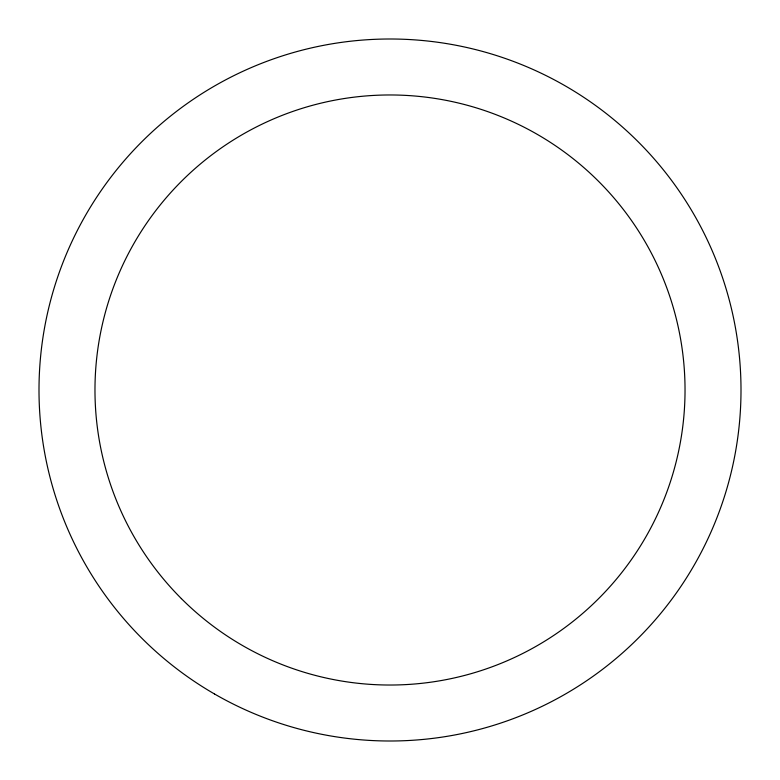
<?xml version="1.0" encoding="UTF-8"?>
<svg xmlns="http://www.w3.org/2000/svg" width="780" height="780" viewBox="0 0 780 780"><rect width="100%" height="100%" fill="white"/><g stroke="black" fill="none" stroke-linecap="round" stroke-linejoin="round"><path stroke-width="1.17" d="M214.5 693.976A351 351 0 0 0 741 390A351 351 0 0 0 214.5 86.024A351 351 0 0 0 214.5 693.976M181.379 598.621A295.045 295.045 0 0 0 674.983 466.362A295.045 295.045 0 0 0 313.638 105.017A295.045 295.045 0 0 0 181.379 598.621"/></g></svg>
